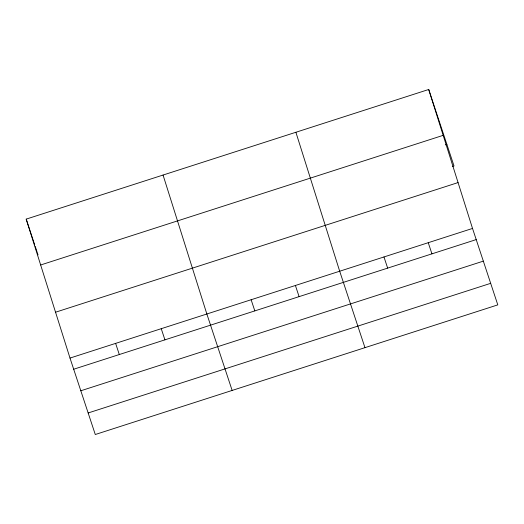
<?xml version="1.0" encoding="UTF-8"?>
<svg xmlns="http://www.w3.org/2000/svg" width="524" height="524" viewBox="0 0 524 524"><rect width="100%" height="100%" fill="white"/><g stroke="black" fill="none" stroke-linecap="round" stroke-linejoin="round"><path stroke-width="0.79" d="M428.717 89.486L472.524 228.438L497.8 304.876L95.283 434.514L70 358.075L26.2 219.124L428.717 89.486L454 165.925L452.448 166.422M40.656 264.98L443.173 135.343M445.321 144.879L446.874 144.382M55.544 312.219L458.068 182.581M70 358.075L472.524 228.438M73.688 369.23L476.211 239.592M80.814 390.773L483.331 261.135M88.156 412.971L490.674 283.333M428.246 242.697L431.933 253.852M383.968 256.957L387.655 268.111M364.966 347.654L339.69 271.216L295.89 132.264M295.412 285.482L299.099 296.63M251.134 299.741L254.821 310.889M232.139 390.439L206.856 314L163.056 175.049M161.241 328.692L164.929 339.847M115.621 343.384L119.308 354.538M26.2 219.124L34.722 244.898M35.232 246.437L37.014 251.821M37.27 252.588L38.029 254.88"/></g></svg>
